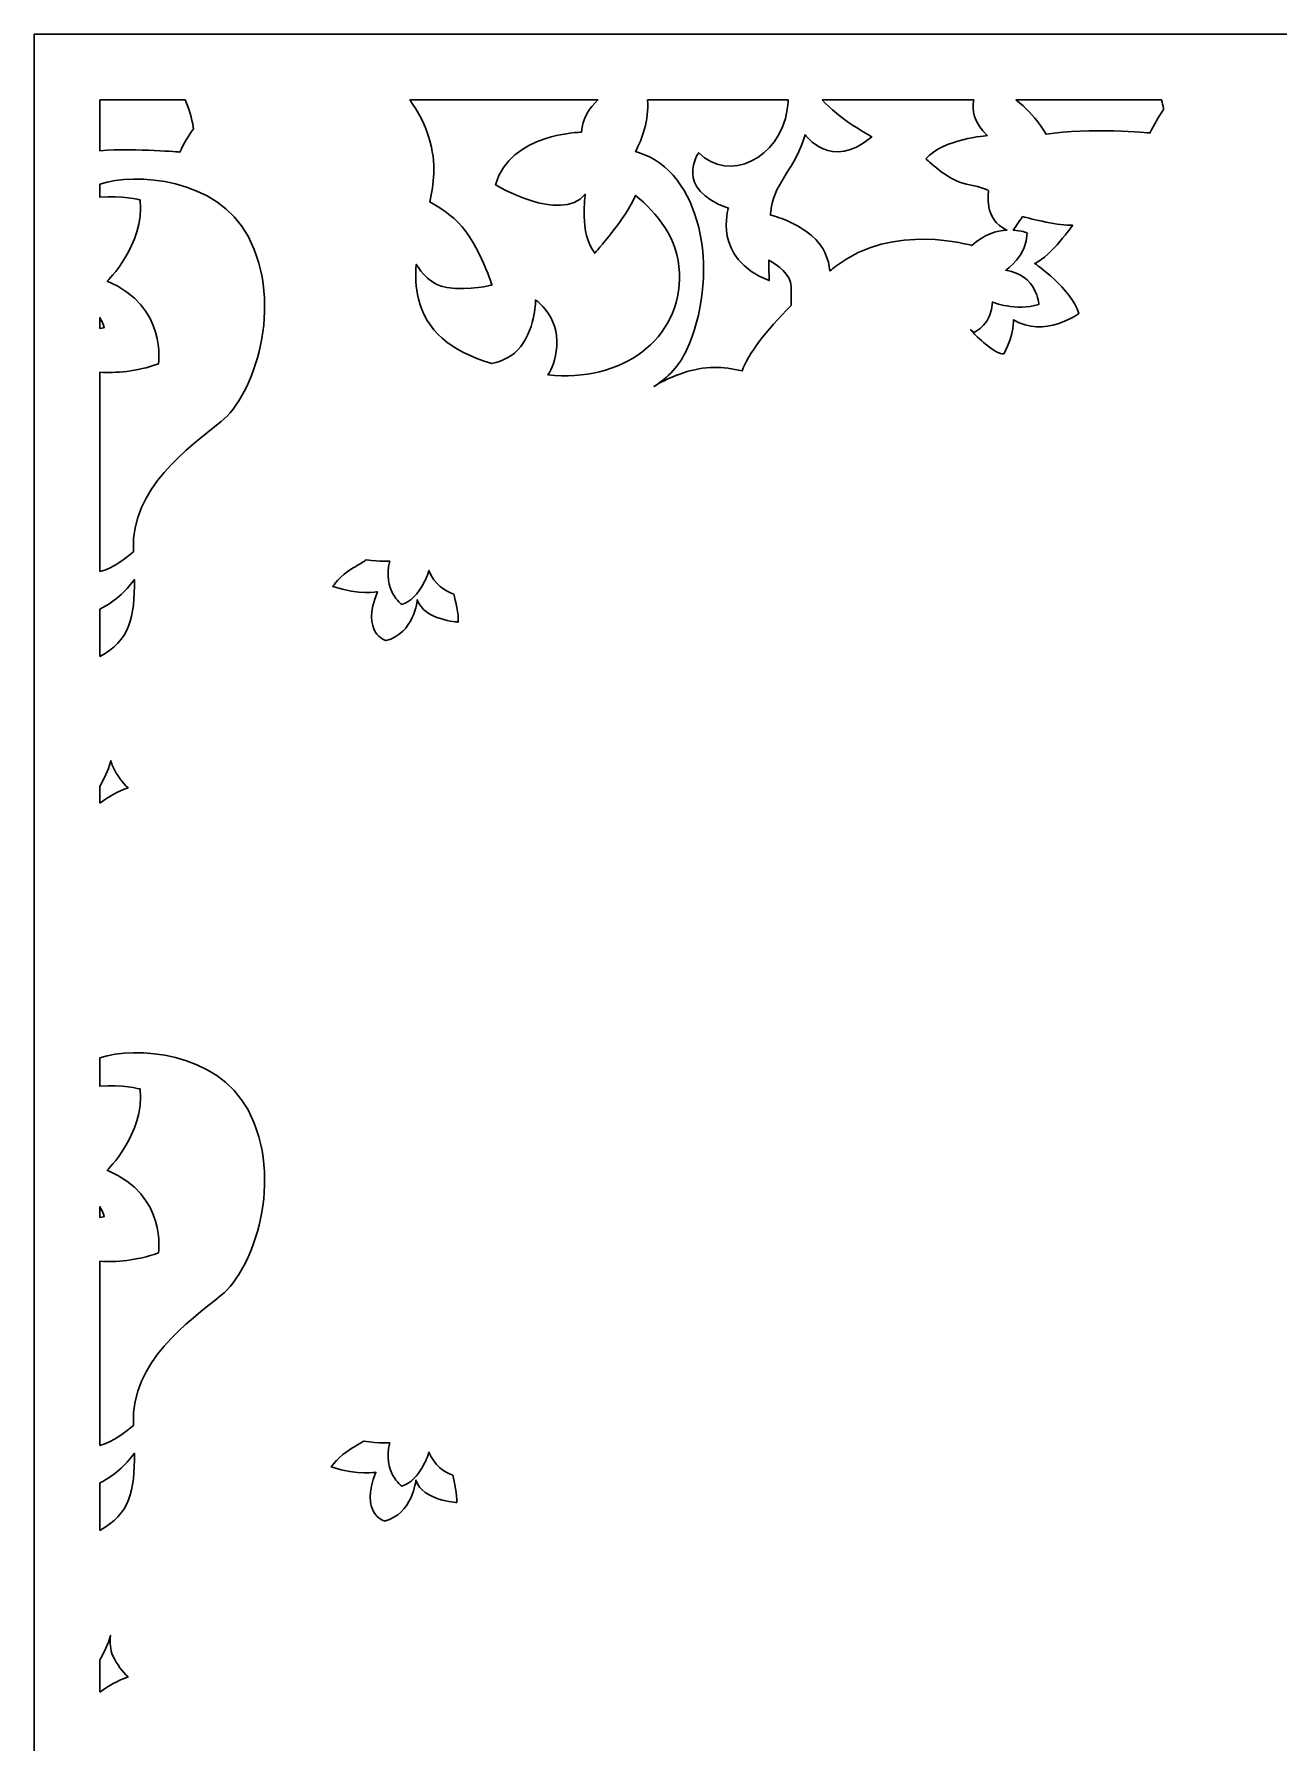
# Model space of a CAD drawing. Header units: centimetres. Extents: x 17.84 to 26.35, y 0.15 to 9.
# Drawn here: x 17.84 to 21.066, y 4.575 to 9.001 of the extents above; entities that cross this region are included whole.
import ezdxf

# ---------------------------------------------------------------- set-up
doc = ezdxf.new("R2010")
doc.units = ezdxf.units.CM
doc.header["$MEASUREMENT"] = 0
doc.layers.add('layer 1', color=7, linetype='Continuous')

msp = doc.modelspace()

# ---------------------------------------------------------------- linework, layer by layer
at = {"layer": 'layer 1', "color": 250, "lineweight": 30}
for points, knots in [([(17.84025, 9.00077), (17.84025, 9.00077), (26.3514, 9.00077), (26.3514, 9.00077), (26.3514, 9.00077), (26.3514, 9.00077), (26.3514, 0.14917), (26.3514, 0.14917), (26.3514, 0.14917), (26.3514, 0.14917), (17.84025, 0.14917), (17.84025, 0.14917), (17.84025, 0.14917), (17.84025, 0.14917), (17.84025, 9.00077), (17.84025, 9.00077)], [0, 0, 0, 0, 0.2, 0.2, 0.2, 0.2, 0.4, 0.4, 0.4, 0.4, 0.6, 0.6, 0.6, 0.6, 1, 1, 1, 1]), ([(18.01047, 8.83055), (18.01047, 8.83055), (18.23171, 8.83055), (18.23171, 8.83055), (18.23171, 8.83055), (18.24127, 8.8077), (18.24904, 8.78334), (18.25269, 8.7591), (18.25269, 8.7591), (18.25287, 8.75793), (18.25305, 8.75682), (18.25324, 8.75572), (18.25324, 8.75572), (18.24019, 8.73768), (18.2282, 8.71758), (18.21801, 8.6952), (18.21801, 8.6952), (18.21801, 8.6952), (18.11009, 8.70567), (18.01047, 8.69901), (18.01047, 8.69901), (18.01047, 8.69901), (18.01047, 8.83055), (18.01047, 8.83055)], [0, 0, 0, 0, 0.1428571, 0.1428571, 0.1428571, 0.1428571, 0.2857143, 0.2857143, 0.2857143, 0.2857143, 0.4285714, 0.4285714, 0.4285714, 0.4285714, 0.5714286, 0.5714286, 0.5714286, 0.5714286, 0.7142857, 0.7142857, 0.7142857, 0.7142857, 1, 1, 1, 1]), ([(18.81355, 8.83055), (18.81355, 8.83055), (19.30106, 8.83055), (19.30106, 8.83055), (19.30106, 8.83055), (19.27865, 8.8099), (19.26109, 8.78253), (19.25841, 8.74674), (19.25841, 8.74674), (19.25841, 8.74674), (19.07277, 8.74467), (19.03605, 8.61068), (19.03605, 8.61068), (19.03605, 8.61068), (19.20129, 8.50966), (19.26861, 8.58594), (19.26861, 8.58594), (19.26861, 8.58594), (19.25229, 8.48492), (19.29309, 8.43339), (19.29309, 8.43339), (19.29309, 8.43339), (19.37549, 8.52551), (19.39888, 8.5833), (19.39888, 8.5833), (19.45432, 8.53772), (19.5094, 8.47068), (19.51239, 8.38288), (19.51239, 8.38288), (19.51836, 8.20789), (19.36119, 8.09769), (19.17165, 8.11828), (19.17165, 8.11828), (19.18204, 8.13393), (19.19201, 8.15748), (19.19477, 8.19195), (19.19477, 8.19195), (19.20115, 8.27148), (19.13947, 8.31232), (19.13947, 8.31232), (19.13947, 8.31232), (19.13947, 8.31232), (19.1416, 8.24569), (19.10118, 8.19195), (19.10118, 8.19195), (19.08152, 8.1658), (19.05178, 8.15341), (19.02667, 8.14756), (19.02667, 8.14756), (18.91639, 8.18093), (18.85667, 8.23412), (18.83613, 8.31485), (18.83613, 8.31485), (18.82846, 8.34499), (18.82767, 8.37466), (18.83066, 8.40424), (18.83066, 8.40424), (18.84279, 8.38399), (18.86869, 8.35049), (18.90974, 8.34457), (18.90974, 8.34457), (18.9693, 8.33597), (19.02673, 8.35101), (19.02673, 8.35101), (19.02673, 8.35101), (19.02673, 8.35101), (18.98632, 8.47569), (18.92888, 8.52298), (18.92888, 8.52298), (18.91158, 8.53722), (18.88982, 8.55303), (18.86555, 8.56634), (18.86555, 8.56634), (18.87063, 8.59028), (18.87458, 8.61462), (18.87591, 8.63954), (18.87591, 8.63954), (18.87889, 8.69522), (18.85939, 8.76993), (18.81355, 8.83055)], [0, 0, 0, 0, 0.047619, 0.047619, 0.047619, 0.047619, 0.0952381, 0.0952381, 0.0952381, 0.0952381, 0.1428571, 0.1428571, 0.1428571, 0.1428571, 0.1904762, 0.1904762, 0.1904762, 0.1904762, 0.2380952, 0.2380952, 0.2380952, 0.2380952, 0.2857143, 0.2857143, 0.2857143, 0.2857143, 0.3333333, 0.3333333, 0.3333333, 0.3333333, 0.3809524, 0.3809524, 0.3809524, 0.3809524, 0.4285714, 0.4285714, 0.4285714, 0.4285714, 0.4761905, 0.4761905, 0.4761905, 0.4761905, 0.5238095, 0.5238095, 0.5238095, 0.5238095, 0.5714286, 0.5714286, 0.5714286, 0.5714286, 0.6190476, 0.6190476, 0.6190476, 0.6190476, 0.6666667, 0.6666667, 0.6666667, 0.6666667, 0.7142857, 0.7142857, 0.7142857, 0.7142857, 0.7619048, 0.7619048, 0.7619048, 0.7619048, 0.8095238, 0.8095238, 0.8095238, 0.8095238, 0.8571429, 0.8571429, 0.8571429, 0.8571429, 0.9047619, 0.9047619, 0.9047619, 0.9047619, 1, 1, 1, 1]), ([(19.42964, 8.83055), (19.42964, 8.83055), (19.79446, 8.83055), (19.79446, 8.83055), (19.79446, 8.83055), (19.7938, 8.82216), (19.7929, 8.81377), (19.79172, 8.80542), (19.79172, 8.80542), (19.77368, 8.67781), (19.63966, 8.6153), (19.56234, 8.69343), (19.56234, 8.69343), (19.56234, 8.69343), (19.49534, 8.59968), (19.63966, 8.55019), (19.63966, 8.55019), (19.63966, 8.55019), (19.59585, 8.41997), (19.74533, 8.36268), (19.74533, 8.36268), (19.74533, 8.36268), (19.74435, 8.38464), (19.7441, 8.41523), (19.7441, 8.41523), (19.76666, 8.4028), (19.80181, 8.37842), (19.80181, 8.34729), (19.80181, 8.34729), (19.80181, 8.32831), (19.80181, 8.3112), (19.80181, 8.29768), (19.80181, 8.29768), (19.73725, 8.23338), (19.68876, 8.17007), (19.67509, 8.12865), (19.67509, 8.12865), (19.64947, 8.1346), (19.62489, 8.13786), (19.60222, 8.13754), (19.60222, 8.13754), (19.54953, 8.13679), (19.49567, 8.11789), (19.4468, 8.08853), (19.4468, 8.08853), (19.48296, 8.11108), (19.51219, 8.14168), (19.53075, 8.18188), (19.53075, 8.18188), (19.61643, 8.36742), (19.57665, 8.62717), (19.42059, 8.68901), (19.42059, 8.68901), (19.41284, 8.69209), (19.40552, 8.69475), (19.3986, 8.69707), (19.3986, 8.69707), (19.41524, 8.72807), (19.43477, 8.7781), (19.42964, 8.83055)], [0, 0, 0, 0, 0.0625, 0.0625, 0.0625, 0.0625, 0.125, 0.125, 0.125, 0.125, 0.1875, 0.1875, 0.1875, 0.1875, 0.25, 0.25, 0.25, 0.25, 0.3125, 0.3125, 0.3125, 0.3125, 0.375, 0.375, 0.375, 0.375, 0.4375, 0.4375, 0.4375, 0.4375, 0.5, 0.5, 0.5, 0.5, 0.5625, 0.5625, 0.5625, 0.5625, 0.625, 0.625, 0.625, 0.625, 0.6875, 0.6875, 0.6875, 0.6875, 0.75, 0.75, 0.75, 0.75, 0.8125, 0.8125, 0.8125, 0.8125, 0.875, 0.875, 0.875, 0.875, 1, 1, 1, 1]), ([(19.88269, 8.83055), (19.88269, 8.83055), (20.27531, 8.83055), (20.27531, 8.83055), (20.27531, 8.83055), (20.27033, 8.80497), (20.27467, 8.77151), (20.31034, 8.73804), (20.31034, 8.73804), (20.31034, 8.73804), (20.19486, 8.7292), (20.15112, 8.67793), (20.15112, 8.67793), (20.15112, 8.67793), (20.20886, 8.62135), (20.2561, 8.61251), (20.2561, 8.61251), (20.30334, 8.60367), (20.31383, 8.59483), (20.31383, 8.59483), (20.31383, 8.59483), (20.31383, 8.59483), (20.29974, 8.51856), (20.36125, 8.49346), (20.36125, 8.49346), (20.33485, 8.49208), (20.30185, 8.48285), (20.2706, 8.45318), (20.2706, 8.45318), (20.2706, 8.45318), (20.0666, 8.51503), (19.91768, 8.39958), (19.91768, 8.39958), (19.91254, 8.3956), (19.90744, 8.39157), (19.90236, 8.38751), (19.90236, 8.38751), (19.89951, 8.41604), (19.88825, 8.45164), (19.85444, 8.47934), (19.85444, 8.47934), (19.81643, 8.51048), (19.77609, 8.52518), (19.74824, 8.53207), (19.74824, 8.53207), (19.74889, 8.53837), (19.74964, 8.54443), (19.75048, 8.55019), (19.75048, 8.55019), (19.76079, 8.62051), (19.81491, 8.65437), (19.83811, 8.74031), (19.83811, 8.74031), (19.83811, 8.74031), (19.90512, 8.64395), (20.01078, 8.7351), (20.01078, 8.7351), (20.01078, 8.7351), (19.92176, 8.78394), (19.88269, 8.83055)], [0, 0, 0, 0, 0.0625, 0.0625, 0.0625, 0.0625, 0.125, 0.125, 0.125, 0.125, 0.1875, 0.1875, 0.1875, 0.1875, 0.25, 0.25, 0.25, 0.25, 0.3125, 0.3125, 0.3125, 0.3125, 0.375, 0.375, 0.375, 0.375, 0.4375, 0.4375, 0.4375, 0.4375, 0.5, 0.5, 0.5, 0.5, 0.5625, 0.5625, 0.5625, 0.5625, 0.625, 0.625, 0.625, 0.625, 0.6875, 0.6875, 0.6875, 0.6875, 0.75, 0.75, 0.75, 0.75, 0.8125, 0.8125, 0.8125, 0.8125, 0.875, 0.875, 0.875, 0.875, 1, 1, 1, 1]), ([(20.38444, 8.83055), (20.38444, 8.83055), (20.7622, 8.83055), (20.7622, 8.83055), (20.7622, 8.83055), (20.764, 8.82326), (20.76548, 8.81594), (20.76658, 8.80862), (20.76658, 8.80862), (20.76676, 8.80745), (20.76693, 8.80634), (20.76712, 8.80524), (20.76712, 8.80524), (20.75407, 8.7872), (20.74209, 8.7671), (20.7319, 8.74472), (20.7319, 8.74472), (20.7319, 8.74472), (20.57278, 8.76018), (20.46262, 8.74163), (20.46262, 8.74163), (20.46262, 8.74163), (20.4375, 8.78974), (20.38444, 8.83055)], [0, 0, 0, 0, 0.1428571, 0.1428571, 0.1428571, 0.1428571, 0.2857143, 0.2857143, 0.2857143, 0.2857143, 0.4285714, 0.4285714, 0.4285714, 0.4285714, 0.5714286, 0.5714286, 0.5714286, 0.5714286, 0.7142857, 0.7142857, 0.7142857, 0.7142857, 1, 1, 1, 1]), ([(18.01047, 7.6086), (18.01047, 7.6086), (18.01047, 8.12499), (18.01047, 8.12499), (18.01047, 8.12499), (18.05169, 8.12268), (18.10419, 8.12646), (18.16222, 8.14659), (18.16222, 8.14659), (18.16222, 8.14659), (18.1867, 8.29502), (18.02962, 8.36098), (18.02962, 8.36098), (18.02962, 8.36098), (18.1255, 8.45375), (18.1153, 8.57126), (18.1153, 8.57126), (18.1153, 8.57126), (18.06631, 8.58343), (18.01047, 8.57827), (18.01047, 8.57827), (18.01047, 8.57827), (18.01047, 8.61216), (18.01047, 8.61216), (18.01047, 8.61216), (18.10287, 8.64344), (18.31398, 8.62806), (18.39447, 8.47729), (18.39447, 8.47729), (18.49001, 8.29831), (18.40881, 8.0644), (18.32483, 7.99721), (18.32483, 7.99721), (18.24085, 7.93003), (18.09038, 7.82395), (18.09738, 7.66482), (18.09738, 7.66482), (18.09745, 7.66329), (18.09751, 7.66179), (18.09758, 7.66027), (18.09758, 7.66027), (18.08026, 7.64505), (18.04386, 7.61602), (18.01047, 7.6086)], [0, 0, 0, 0, 0.0833333, 0.0833333, 0.0833333, 0.0833333, 0.1666667, 0.1666667, 0.1666667, 0.1666667, 0.25, 0.25, 0.25, 0.25, 0.3333333, 0.3333333, 0.3333333, 0.3333333, 0.4166667, 0.4166667, 0.4166667, 0.4166667, 0.5, 0.5, 0.5, 0.5, 0.5833333, 0.5833333, 0.5833333, 0.5833333, 0.6666667, 0.6666667, 0.6666667, 0.6666667, 0.75, 0.75, 0.75, 0.75, 0.8333333, 0.8333333, 0.8333333, 0.8333333, 1, 1, 1, 1]), ([(20.40178, 8.5282), (20.39055, 8.51229), (20.38183, 8.49961), (20.37757, 8.49336), (20.37757, 8.49336), (20.39917, 8.49199), (20.4134, 8.48616), (20.4134, 8.48616), (20.4134, 8.48616), (20.4134, 8.42638), (20.35832, 8.38927), (20.35832, 8.38927), (20.35832, 8.38927), (20.43992, 8.3769), (20.444, 8.30063), (20.444, 8.30063), (20.444, 8.30063), (20.38484, 8.28208), (20.32364, 8.30681), (20.32364, 8.30681), (20.32364, 8.30681), (20.32364, 8.25115), (20.27672, 8.22848), (20.27672, 8.22848), (20.27672, 8.22848), (20.27326, 8.23051), (20.27005, 8.23273), (20.26705, 8.2351), (20.26705, 8.2351), (20.2748, 8.22568), (20.28554, 8.21462), (20.30038, 8.20246), (20.30038, 8.20246), (20.34685, 8.16438), (20.35439, 8.17326), (20.35439, 8.17326), (20.35439, 8.17326), (20.38076, 8.22784), (20.37825, 8.26116), (20.37825, 8.26116), (20.37825, 8.26116), (20.45738, 8.21166), (20.5478, 8.27734), (20.5478, 8.27734), (20.5478, 8.27734), (20.52897, 8.3408), (20.43351, 8.40679), (20.43351, 8.40679), (20.43351, 8.40679), (20.47622, 8.4271), (20.53148, 8.50579), (20.53148, 8.50579), (20.53148, 8.50579), (20.49838, 8.50363), (20.42349, 8.52249), (20.40178, 8.5282)], [0, 0, 0, 0, 0.0666667, 0.0666667, 0.0666667, 0.0666667, 0.1333333, 0.1333333, 0.1333333, 0.1333333, 0.2, 0.2, 0.2, 0.2, 0.2666667, 0.2666667, 0.2666667, 0.2666667, 0.3333333, 0.3333333, 0.3333333, 0.3333333, 0.4, 0.4, 0.4, 0.4, 0.4666667, 0.4666667, 0.4666667, 0.4666667, 0.5333333, 0.5333333, 0.5333333, 0.5333333, 0.6, 0.6, 0.6, 0.6, 0.6666667, 0.6666667, 0.6666667, 0.6666667, 0.7333333, 0.7333333, 0.7333333, 0.7333333, 0.8, 0.8, 0.8, 0.8, 0.8666667, 0.8666667, 0.8666667, 0.8666667, 1, 1, 1, 1]), ([(18.01047, 8.23873), (18.01047, 8.23873), (18.01047, 8.26669), (18.01047, 8.26669), (18.01047, 8.26669), (18.0154, 8.25818), (18.01936, 8.24954), (18.02191, 8.24094), (18.02191, 8.24094), (18.02191, 8.24094), (18.01776, 8.23989), (18.01047, 8.23873)], [0, 0, 0, 0, 0.25, 0.25, 0.25, 0.25, 0.5, 0.5, 0.5, 0.5, 1, 1, 1, 1]), ([(18.92806, 7.55048), (18.90583, 7.55821), (18.87763, 7.57506), (18.86348, 7.61182), (18.86348, 7.61182), (18.86348, 7.61182), (18.8417, 7.53663), (18.7927, 7.52379), (18.7927, 7.52379), (18.7927, 7.52379), (18.74188, 7.56047), (18.76184, 7.63567), (18.76184, 7.63567), (18.76184, 7.63567), (18.73907, 7.63387), (18.70051, 7.63922), (18.70051, 7.63922), (18.6957, 7.63574), (18.68612, 7.62943), (18.66718, 7.61838), (18.66718, 7.61838), (18.63178, 7.59775), (18.61409, 7.57024), (18.61409, 7.57024), (18.61409, 7.57024), (18.68487, 7.54686), (18.72979, 7.55648), (18.72979, 7.55648), (18.72979, 7.55648), (18.68623, 7.44919), (18.75157, 7.42993), (18.75157, 7.42993), (18.75157, 7.42993), (18.82508, 7.44782), (18.83324, 7.53585), (18.83324, 7.53585), (18.83324, 7.53585), (18.85094, 7.4822), (18.93942, 7.47808), (18.93942, 7.47808), (18.93942, 7.47808), (18.94044, 7.49778), (18.93219, 7.53389), (18.92806, 7.55048)], [0, 0, 0, 0, 0.0833333, 0.0833333, 0.0833333, 0.0833333, 0.1666667, 0.1666667, 0.1666667, 0.1666667, 0.25, 0.25, 0.25, 0.25, 0.3333333, 0.3333333, 0.3333333, 0.3333333, 0.4166667, 0.4166667, 0.4166667, 0.4166667, 0.5, 0.5, 0.5, 0.5, 0.5833333, 0.5833333, 0.5833333, 0.5833333, 0.6666667, 0.6666667, 0.6666667, 0.6666667, 0.75, 0.75, 0.75, 0.75, 0.8333333, 0.8333333, 0.8333333, 0.8333333, 1, 1, 1, 1]), ([(18.01047, 7.38843), (18.01047, 7.38843), (18.01047, 7.5111), (18.01047, 7.5111), (18.01047, 7.5111), (18.05446, 7.53339), (18.08375, 7.56591), (18.09999, 7.58805), (18.09999, 7.58805), (18.10115, 7.49149), (18.08819, 7.42975), (18.01047, 7.38843)], [0, 0, 0, 0, 0.25, 0.25, 0.25, 0.25, 0.5, 0.5, 0.5, 0.5, 1, 1, 1, 1]), ([(18.01047, 7.0092), (18.01047, 7.0092), (18.01047, 7.05286), (18.01047, 7.05286), (18.01047, 7.05286), (18.02173, 7.07197), (18.03123, 7.09287), (18.03817, 7.11555), (18.03817, 7.11555), (18.03852, 7.1167), (18.03887, 7.11786), (18.03921, 7.11901), (18.03921, 7.11901), (18.04033, 7.11358), (18.04195, 7.10836), (18.04421, 7.10347), (18.04421, 7.10347), (18.05497, 7.08019), (18.06962, 7.06208), (18.08348, 7.04866), (18.08348, 7.04866), (18.05651, 7.03891), (18.03248, 7.02529), (18.01047, 7.0092)], [0, 0, 0, 0, 0.1428571, 0.1428571, 0.1428571, 0.1428571, 0.2857143, 0.2857143, 0.2857143, 0.2857143, 0.4285714, 0.4285714, 0.4285714, 0.4285714, 0.5714286, 0.5714286, 0.5714286, 0.5714286, 0.7142857, 0.7142857, 0.7142857, 0.7142857, 1, 1, 1, 1]), ([(18.01047, 5.34549), (18.01047, 5.34549), (18.01047, 5.82218), (18.01047, 5.82218), (18.01047, 5.82218), (18.05169, 5.81986), (18.10419, 5.82363), (18.16222, 5.84376), (18.16222, 5.84376), (18.16222, 5.84376), (18.1867, 5.99219), (18.02962, 6.05816), (18.02962, 6.05816), (18.02962, 6.05816), (18.1255, 6.15093), (18.1153, 6.26843), (18.1153, 6.26843), (18.1153, 6.26843), (18.06631, 6.28061), (18.01047, 6.27545), (18.01047, 6.27545), (18.01047, 6.27545), (18.01047, 6.34906), (18.01047, 6.34906), (18.01047, 6.34906), (18.10287, 6.38034), (18.31398, 6.36496), (18.39447, 6.21418), (18.39447, 6.21418), (18.49001, 6.03521), (18.40881, 5.8013), (18.32483, 5.73411), (18.32483, 5.73411), (18.24085, 5.66692), (18.09038, 5.56084), (18.09738, 5.40172), (18.09738, 5.40172), (18.09745, 5.40019), (18.09751, 5.39868), (18.09758, 5.39717), (18.09758, 5.39717), (18.08026, 5.38194), (18.04386, 5.35292), (18.01047, 5.34549)], [0, 0, 0, 0, 0.0833333, 0.0833333, 0.0833333, 0.0833333, 0.1666667, 0.1666667, 0.1666667, 0.1666667, 0.25, 0.25, 0.25, 0.25, 0.3333333, 0.3333333, 0.3333333, 0.3333333, 0.4166667, 0.4166667, 0.4166667, 0.4166667, 0.5, 0.5, 0.5, 0.5, 0.5833333, 0.5833333, 0.5833333, 0.5833333, 0.6666667, 0.6666667, 0.6666667, 0.6666667, 0.75, 0.75, 0.75, 0.75, 0.8333333, 0.8333333, 0.8333333, 0.8333333, 1, 1, 1, 1]), ([(18.01047, 5.93591), (18.01047, 5.93591), (18.01047, 5.96387), (18.01047, 5.96387), (18.01047, 5.96387), (18.0154, 5.95535), (18.01936, 5.94671), (18.02191, 5.93811), (18.02191, 5.93811), (18.02191, 5.93811), (18.01776, 5.93707), (18.01047, 5.93591)], [0, 0, 0, 0, 0.25, 0.25, 0.25, 0.25, 0.5, 0.5, 0.5, 0.5, 1, 1, 1, 1]), ([(18.92483, 5.26795), (18.90316, 5.27616), (18.87695, 5.29313), (18.86348, 5.32812), (18.86348, 5.32812), (18.86348, 5.32812), (18.8417, 5.25293), (18.7927, 5.24009), (18.7927, 5.24009), (18.7927, 5.24009), (18.74188, 5.27677), (18.76184, 5.35197), (18.76184, 5.35197), (18.76184, 5.35197), (18.73637, 5.34996), (18.69369, 5.35652), (18.69369, 5.35652), (18.68821, 5.35278), (18.67897, 5.34691), (18.66345, 5.33786), (18.66345, 5.33786), (18.62806, 5.31722), (18.61036, 5.28971), (18.61036, 5.28971), (18.61036, 5.28971), (18.68115, 5.26633), (18.72606, 5.27596), (18.72606, 5.27596), (18.72606, 5.27596), (18.68251, 5.16866), (18.74784, 5.1494), (18.74784, 5.1494), (18.74784, 5.1494), (18.82135, 5.16729), (18.82952, 5.25532), (18.82952, 5.25532), (18.82952, 5.25532), (18.84721, 5.20168), (18.93569, 5.19755), (18.93569, 5.19755), (18.93569, 5.19755), (18.93668, 5.21649), (18.92908, 5.25061), (18.92483, 5.26795)], [0, 0, 0, 0, 0.0833333, 0.0833333, 0.0833333, 0.0833333, 0.1666667, 0.1666667, 0.1666667, 0.1666667, 0.25, 0.25, 0.25, 0.25, 0.3333333, 0.3333333, 0.3333333, 0.3333333, 0.4166667, 0.4166667, 0.4166667, 0.4166667, 0.5, 0.5, 0.5, 0.5, 0.5833333, 0.5833333, 0.5833333, 0.5833333, 0.6666667, 0.6666667, 0.6666667, 0.6666667, 0.75, 0.75, 0.75, 0.75, 0.8333333, 0.8333333, 0.8333333, 0.8333333, 1, 1, 1, 1]), ([(18.01047, 5.12534), (18.01047, 5.12534), (18.01047, 5.248), (18.01047, 5.248), (18.01047, 5.248), (18.05446, 5.27029), (18.08375, 5.30281), (18.09999, 5.32495), (18.09999, 5.32495), (18.10115, 5.22838), (18.08819, 5.16666), (18.01047, 5.12534)], [0, 0, 0, 0, 0.25, 0.25, 0.25, 0.25, 0.5, 0.5, 0.5, 0.5, 1, 1, 1, 1]), ([(18.01047, 4.70638), (18.01047, 4.70638), (18.01047, 4.78977), (18.01047, 4.78977), (18.01047, 4.78977), (18.02173, 4.80888), (18.03123, 4.82977), (18.03817, 4.85245), (18.03817, 4.85245), (18.03823, 4.85266), (18.03829, 4.85287), (18.03836, 4.85309), (18.03836, 4.85309), (18.03607, 4.8343), (18.03714, 4.81596), (18.04421, 4.80064), (18.04421, 4.80064), (18.05497, 4.77736), (18.06962, 4.75926), (18.08348, 4.74584), (18.08348, 4.74584), (18.05651, 4.73608), (18.03248, 4.72246), (18.01047, 4.70638)], [0, 0, 0, 0, 0.1428571, 0.1428571, 0.1428571, 0.1428571, 0.2857143, 0.2857143, 0.2857143, 0.2857143, 0.4285714, 0.4285714, 0.4285714, 0.4285714, 0.5714286, 0.5714286, 0.5714286, 0.5714286, 0.7142857, 0.7142857, 0.7142857, 0.7142857, 1, 1, 1, 1])]:
    msp.add_open_spline(points, degree=3, knots=knots, dxfattribs=at)

doc.saveas('drawing.dxf')
